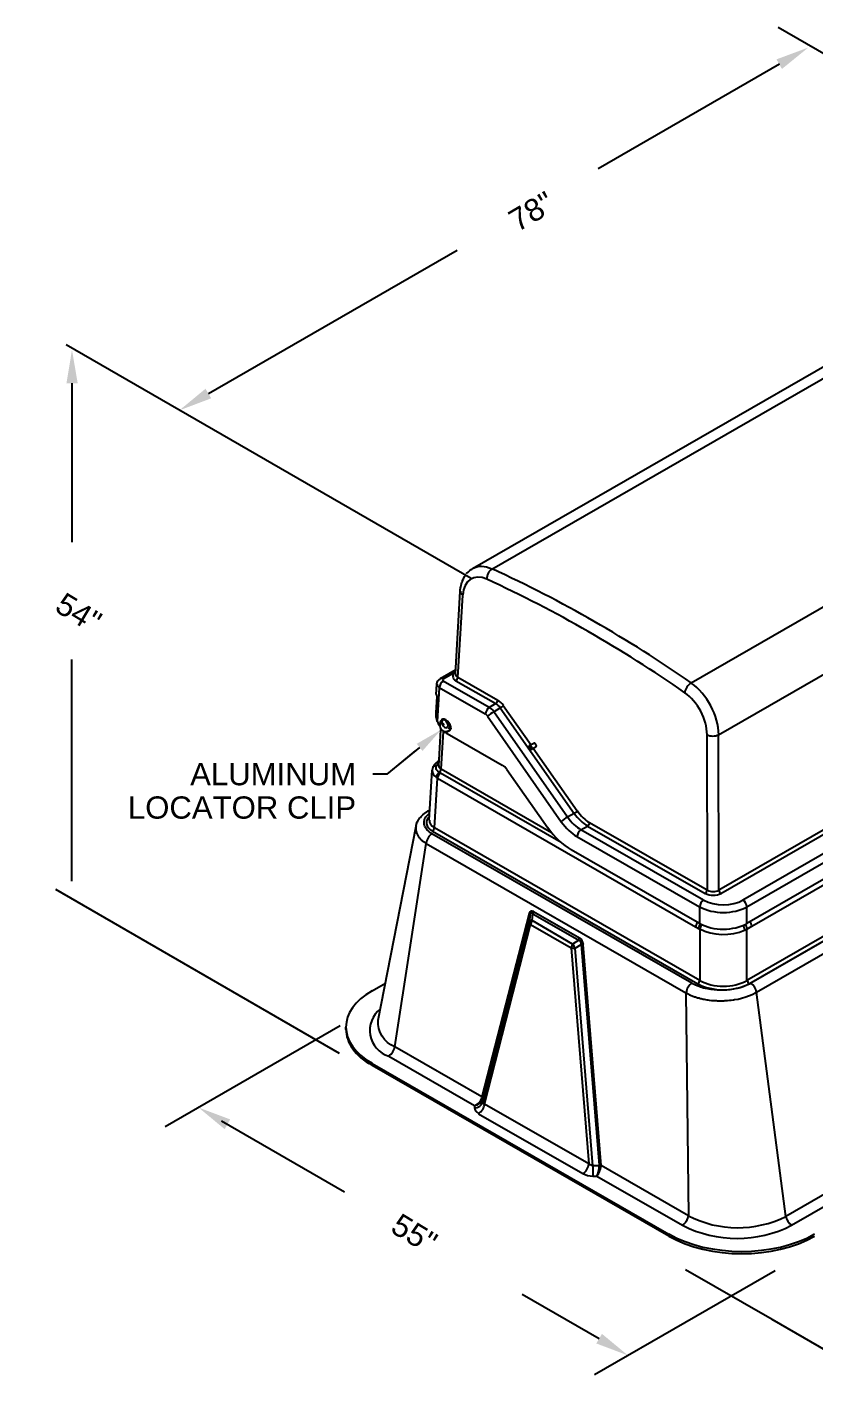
# Model space of a CAD drawing. Header units: feet. Extents: x -689 to 11593, y -511 to 1546.
# Drawn here: x 228 to 298.7, y -511.4 to -388.4 of the extents above; entities that cross this region are included whole.
import ezdxf
from ezdxf import colors
from ezdxf.entities.mleader import LeaderData, LeaderLine
from ezdxf.math import Vec2, Vec3

# ---------------------------------------------------------------- set-up
doc = ezdxf.new("R2010")
doc.units = ezdxf.units.FT
doc.header["$MEASUREMENT"] = 0
for name, color, linetype in [('DIMENSIONS', 1, 'Continuous'), ('EQUIPMENT', 6, 'Continuous'), ('PDF_DIMENSION', 7, 'Continuous'), ('TEXT', 1, 'Continuous')]:
    doc.layers.add(name, color=color, linetype=linetype)
doc.styles.add('NEI-A', font='arial.ttf')

msp = doc.modelspace()

# ---------------------------------------------------------------- linework, layer by layer
at = {"layer": 'DIMENSIONS'}
for points in [[(324.45208, -405.13833), (295.42066, -388.37114)], [(295.51219, -391.68431), (279.23922, -401.07467)], [(244.24044, -421.28317), (266.5723, -408.37828)], [(267.83533, -437.90393), (231.46369, -416.90832)], [(231.99453, -420.34962), (231.99453, -434.62737)], [(231.99453, -465.10486), (231.99453, -445.18924)], [(256.02873, -480.57242), (230.53015, -465.85536)], [(256.08365, -478.10127), (240.35983, -487.18045)], [(245.41195, -486.6313), (256.46805, -493.01968)], [(278.92804, -509.43908), (295.14609, -500.08533)], [(306.84286, -511.416), (294.87152, -504.49679), (287.09198, -500.01211)], [(279.33074, -506.21744), (272.42983, -502.22699)]]:
    msp.add_lwpolyline(points, dxfattribs=at)
for points in [[(295.25592, -391.24499), (295.75015, -392.10532), (298.11147, -390.18331)], [(231.5003, -420.34962), (232.50707, -420.34962), (231.99453, -417.34764)], [(243.98418, -420.84385), (244.49671, -421.70418), (241.64116, -422.78416)], [(246.19906, -486.50317), (245.70483, -487.3818), (243.36181, -485.44149)], [(279.58701, -505.77812), (279.07448, -506.63845), (281.93003, -507.71843)]]:
    msp.add_solid(points, dxfattribs=at)
at = {"layer": 'EQUIPMENT'}
for points in [[(267.41432, -437.48292), (267.45093, -437.428), (267.56076, -437.31817), (267.61567, -437.28156), (267.7255, -437.17173), (267.83533, -437.09852), (267.90855, -437.0436), (267.96346, -437.00699), (322.71312, -405.48613)], [(269.70242, -437.0436), (324.41547, -405.54104)], [(342.29926, -415.79173), (287.58621, -447.29429)], [(290.25871, -466.20315), (345.94191, -434.13314)], [(346.98529, -435.26804), (292.23563, -466.80721)], [(266.42586, -446.47057), (266.86518, -439.05713), (266.86518, -438.89239), (266.88348, -438.81917), (266.88348, -438.74595), (266.90179, -438.65442), (267.01161, -438.21511), (267.04822, -438.14189), (267.06653, -438.06867), (267.13975, -437.92223), (267.17636, -437.86732), (267.24958, -437.72088), (267.3228, -437.61105), (267.35941, -437.53783)], [(292.40037, -469.51632), (292.5102, -469.4614), (292.54681, -469.42479), (292.60172, -469.40649), (293.04104, -469.15022), (319.67452, -453.8108), (346.98529, -438.08697), (347.18664, -437.95884), (347.4063, -437.83071), (347.46121, -437.8124), (347.49782, -437.77579), (347.55273, -437.75749), (347.60765, -437.72088)], [(270.23326, -448.8502), (266.64552, -446.78175), (267.08483, -439.38662)], [(264.70521, -448.31936), (264.76012, -447.38581), (264.76012, -447.31259), (264.77843, -447.27598), (264.77843, -447.23937), (264.85165, -447.09294), (264.90656, -447.03802), (264.92487, -447.00141), (264.96148, -446.98311), (265.01639, -446.92819), (265.053, -446.90989), (265.07131, -446.89158), (266.44417, -446.10448)], [(265.32757, -446.90989), (266.44417, -446.26922)], [(269.09836, -450.07662), (264.97978, -447.7153), (264.79673, -450.73559), (264.74182, -450.57085), (264.74182, -450.51593), (264.72351, -450.46102), (264.72351, -450.4061), (264.70521, -450.31458), (264.6869, -450.20475), (264.6869, -449.93018), (264.77843, -448.53902)], [(266.46247, -447.09294), (270.05021, -449.14307), (269.46446, -449.49086), (265.32757, -447.11124)], [(269.29971, -450.27797), (275.92605, -459.75986)], [(273.19864, -452.85895), (270.72749, -449.32612)], [(264.92487, -454.72604), (265.12622, -451.48609)], [(265.10791, -450.99186), (265.0347, -450.95525)], [(265.76689, -451.30304), (265.96824, -451.39456)], [(275.06573, -460.74832), (265.14452, -455.03722), (265.34588, -451.63253)], [(265.69367, -451.83388), (270.63596, -454.67112)], [(273.4549, -452.71251), (273.0705, -452.91386)], [(288.99568, -451.94371), (289.03229, -465.91027), (278.47042, -459.85138)], [(273.03389, -453.042), (273.03389, -453.02369)], [(273.12542, -453.22504), (273.14372, -453.24335)], [(273.63795, -453.0603), (273.25355, -453.26165)], [(277.35383, -458.80801), (273.41829, -453.17013)], [(275.90775, -461.62695), (265.07131, -455.38501), (264.97978, -455.3301), (264.92487, -455.31179), (264.88826, -455.27518), (264.77843, -455.16535), (264.76012, -455.12874), (264.72351, -455.09213), (264.70521, -455.05552), (264.70521, -455.01891), (264.6869, -454.964), (264.6869, -454.85417), (264.70521, -454.81756), (264.70521, -454.78095), (264.72351, -454.74434)], [(271.03867, -455.05552), (274.71793, -460.2907)], [(317.62439, -456.73957), (317.25829, -459.81477), (292.60172, -474.0193), (292.60172, -469.40649)], [(262.89303, -460.16256), (262.89303, -460.10765), (263.00286, -459.77816), (263.03947, -459.74155), (263.05778, -459.68664), (263.09439, -459.63172), (263.11269, -459.59511), (263.1493, -459.5402), (263.16761, -459.50359), (263.20422, -459.44868), (263.27743, -459.37546), (263.35065, -459.28393), (263.49709, -459.13749), (263.68014, -458.99106), (263.75336, -458.93614), (263.86319, -458.86292), (263.95471, -458.80801), (264.11946, -458.71648)], [(317.51456, -460.12595), (292.94952, -474.27556), (292.80308, -474.34878), (292.74816, -474.38539), (292.67494, -474.4037), (292.45529, -474.51353), (292.38207, -474.53183), (292.29054, -474.56844), (292.21732, -474.58675), (292.1441, -474.62336), (292.05258, -474.64166), (291.97936, -474.67827), (291.88784, -474.69657), (291.72309, -474.73318), (291.64987, -474.75149), (291.3753, -474.8064), (291.21056, -474.84301), (290.66142, -474.89793), (289.92922, -474.89793), (289.38008, -474.84301), (289.21534, -474.8064), (288.94076, -474.75149), (288.86755, -474.73318), (288.77602, -474.71488), (288.7028, -474.69657), (288.61128, -474.67827), (288.53806, -474.64166), (288.44653, -474.62336), (288.37332, -474.58675), (288.3001, -474.56844), (288.22688, -474.53183), (288.13535, -474.51353), (287.9157, -474.4037), (287.86078, -474.38539), (287.71434, -474.31217), (287.65943, -474.27556), (264.32081, -460.83984), (264.24759, -460.78493), (264.17437, -460.74832), (264.10115, -460.6934), (264.04624, -460.63849), (263.99132, -460.58357), (263.9181, -460.52866), (263.88149, -460.47374), (263.82658, -460.41883), (263.71675, -460.25409), (263.68014, -460.18087), (263.64353, -460.07104), (263.62523, -459.99782), (263.60692, -459.94291), (263.60692, -459.75986), (263.62523, -459.68664), (263.64353, -459.63172), (263.66184, -459.5585), (263.68014, -459.50359), (263.71675, -459.44868), (263.73505, -459.39376), (263.77166, -459.32054), (263.82658, -459.26563), (263.86319, -459.21071), (264.02793, -459.04597), (264.10115, -458.99106)], [(288.7028, -466.80721), (277.68331, -460.49205), (278.28737, -460.14426), (288.84924, -466.20315)], [(292.78477, -474.31217), (317.44134, -460.12595)], [(264.35742, -460.60188), (288.19027, -474.31217)], [(277.33552, -461.09611), (288.35501, -467.41126), (288.35501, -468.91226), (276.82299, -462.28592)], [(273.0522, -468.01532), (268.80548, -484.48964), (260.97103, -479.96836), (263.78997, -461.70017)], [(277.55518, -470.2302), (273.4366, -467.85058)], [(279.33074, -490.67666), (278.7633, -490.67666), (277.18908, -471.12714), (277.71992, -470.77935), (279.33074, -490.62175)], [(287.12859, -475.13589), (287.34825, -495.16134), (279.51379, -490.64006), (277.90297, -470.79765)], [(303.60291, -470.6146), (303.31003, -491.06107), (296.09794, -495.21626), (293.46205, -475.08098)], [(258.9392, -474.95284), (260.14731, -474.25726)], [(256.59618, -478.41245), (256.59618, -478.2111)], [(268.51261, -485.99064), (277.86636, -491.37225)]]:
    msp.add_lwpolyline(points, dxfattribs=at)
for points in [[(344.93515, -420.34962), (345.77717, -433.84026), (290.09397, -465.91027), (290.05736, -451.94371)], [(347.44291, -437.31817), (319.67452, -453.29826), (292.60172, -468.89395), (292.58342, -467.39296), (347.35138, -435.87209)], [(270.45292, -449.52747), (277.07925, -459.00936), (276.4935, -459.33885), (269.86716, -449.87527)], [(277.50026, -470.39495), (276.95112, -470.74274), (273.30847, -468.63769), (273.38168, -468.03363)], [(276.82299, -471.09053), (278.3972, -490.51192), (269.04345, -485.13031), (273.18033, -469.00378)], [(258.9392, -481.46935), (285.59099, -496.80877), (285.59099, -497.01013), (258.9392, -481.6707)]]:
    msp.add_lwpolyline(points, close=True, dxfattribs=at)
for points in [[(260.97103, -479.96836, -0.327583592), (259.48834, -477.58873), (262.89303, -460.16256), (262.87473, -460.21748), (262.87473, -460.52866), (262.89303, -460.56527), (262.89303, -460.62018), (262.96625, -460.83984), (262.98456, -460.87645), (263.02117, -460.93136), (263.03947, -460.98628), (263.07608, -461.04119), (263.11269, -461.0778), (263.18591, -461.18763), (263.22252, -461.22424), (263.25913, -461.27916), (263.35065, -461.37068), (263.40557, -461.40729), (263.44218, -461.4622), (263.60692, -461.57203), (263.68014, -461.62695), (263.78997, -461.70017), (287.12859, -475.13589), (287.20181, -475.1725), (287.29333, -475.22741), (287.36655, -475.26402), (287.45808, -475.30063), (287.53129, -475.33724), (287.89739, -475.48368), (287.98891, -475.50199), (288.17196, -475.5752), (288.28179, -475.59351), (288.37332, -475.63012), (288.48314, -475.64842), (288.57467, -475.66673), (288.6845, -475.68503), (288.77602, -475.70334), (288.88585, -475.73995), (288.99568, -475.75825), (289.10551, -475.75825), (289.19703, -475.77656), (289.41669, -475.81317), (289.52652, -475.81317), (289.63635, -475.83147), (289.856, -475.83147), (289.96583, -475.84978), (290.51498, -475.84978), (290.62481, -475.83147), (290.84446, -475.83147), (291.06412, -475.79486), (291.17395, -475.79486), (291.39361, -475.75825), (291.48513, -475.73995), (291.81462, -475.68503), (291.90614, -475.66673), (292.01597, -475.63012), (292.10749, -475.61181), (292.21732, -475.59351), (292.40037, -475.52029), (292.5102, -475.50199), (293.05934, -475.28233), (293.13256, -475.24572), (293.22409, -475.20911), (293.31561, -475.15419), (293.46205, -475.08098), (348.28493, -443.5052)], [(264.06454, -459.61342), (264.33911, -455.12874, 0.273790249), (264.6869, -455.75111), (264.74182, -455.78772), (264.81504, -455.84263), (287.98891, -469.18683), (288.37332, -469.40649), (288.37332, -474.0193), (264.54047, -460.2907), (264.81504, -455.84263)], [(268.8787, -484.59947), (273.12542, -468.12515), (273.0522, -468.74751), (268.8787, -484.98387), (268.8787, -484.65439, -0.006999535), (268.89219, -484.60057)], [(259.68969, -476.58197, 0.605933503), (260.44019, -480.82868), (268.12821, -485.25844), (268.12821, -485.4781)], [(278.7633, -491.5919), (279.12939, -491.5919), (286.81741, -496.02167, 0.239253127), (296.61048, -496.02167), (303.69443, -491.9397), (304.06053, -491.958)]]:
    msp.add_lwpolyline(points, format="xyb", dxfattribs=at)
for centre, radius, start, end in [((220.92732, -542.87531), 115.49983, 55.0910139, 65.274078), ((221.11832, -542.57255), 116.19579, 55.0946754, 65.2763215), ((267.0726, -449.85757), 2.43855, 200.7127997, 211.1970463), ((265.53808, -451.12915), 0.52169, 158.8129057, 329.3208781), ((265.57469, -451.14746), 0.52168, 242.0164727, 330.3538613), ((266.45726, -450.4602), 1.57293, 229.2718938, 240.3080137), ((265.28979, -455.21252), 0.95436, 111.2964641, 174.9637406), ((278.77712, -469.92682), 1.98259, 204.0519985, 217.0932009), ((263.7902, -483.52775), 5.11896, 348.4996308, 349.2747031), ((278.84458, -490.00706), 0.65078, 228.2037118, 263.9225452), ((325.95567, -490.92041), 47.19251, 179.6838843, 180.7843914), ((279.0367, -490.63978), 0.30745, 354.9378263, 4.5124964), ((279.00567, -490.64016), 0.50714, 353.5610203, 1.8362489), ((291.77686, -486.62263), 9.61885, 242.586451, 296.6943645)]:
    msp.add_arc(centre, radius, start, end, dxfattribs=at)
for points in [[(269.7044, -437.05144), (269.05721, -436.75554), (268.44625, -436.74245), (267.97425, -437.01436)], [(269.23433, -437.96359), (268.08348, -437.44226), (267.16485, -438.04733), (267.08495, -439.37931)], [(269.71433, -437.04202), (269.43331, -437.2053), (269.22507, -437.60943), (269.24338, -437.95598)], [(266.88473, -439.04147), (266.87781, -439.16025), (266.95599, -439.27867), (267.10068, -439.36856)], [(266.44699, -446.29447), (266.08927, -446.52264), (266.10365, -446.87248), (266.47967, -447.08954)], [(266.42641, -446.45837), (266.41937, -446.57741), (266.4996, -446.69148), (266.64805, -446.77347)], [(264.7792, -447.38012), (264.77232, -447.49892), (264.85058, -447.61621), (264.99539, -447.70411)], [(265.34076, -447.11386), (265.15165, -447.22579), (264.99481, -447.49224), (264.98604, -447.71647)], [(265.33142, -446.91228), (265.23873, -446.8578), (265.15035, -446.84819), (265.08551, -446.88553)], [(265.34493, -446.9138), (265.24857, -446.96754), (265.24857, -447.05437), (265.34492, -447.10783)], [(266.46842, -447.08263), (266.56059, -447.0273), (266.63757, -446.89649), (266.64251, -446.78678)], [(287.58685, -447.29386), (287.30152, -447.45449), (287.04767, -447.83255), (287.01278, -448.14882)], [(290.07217, -451.93909), (290.0577, -450.25021), (288.99885, -448.26398), (287.59478, -447.2919)], [(264.72415, -448.31803), (264.72, -448.38997), (264.74457, -448.46196), (264.79578, -448.52791)], [(270.05616, -449.13277), (270.14833, -449.07744), (270.22531, -448.94663), (270.23025, -448.83691)], [(270.73067, -449.30611), (270.58536, -449.09773), (270.41043, -448.92973), (270.22963, -448.82493)], [(289.0194, -451.94489), (289.01877, -450.56693), (288.16513, -448.95006), (287.02209, -448.16178)], [(269.32204, -450.26162), (269.26355, -450.17805), (269.19293, -450.11081), (269.11976, -450.06905)], [(269.47764, -449.47518), (269.28853, -449.58711), (269.13169, -449.85356), (269.12292, -450.07779)], [(269.8768, -449.86292), (269.68043, -449.96856), (269.43281, -450.15097), (269.31802, -450.27454)], [(269.87563, -449.85859), (269.75805, -449.69389), (269.61679, -449.56139), (269.47101, -449.47904)], [(270.46382, -449.52735), (270.34897, -449.3612), (270.21022, -449.22738), (270.06639, -449.14405)], [(270.45699, -449.52144), (270.55435, -449.47096), (270.67563, -449.38101), (270.73067, -449.31847)], [(265.48706, -450.61625), (265.22688, -450.4927), (265.02923, -450.64111), (265.04323, -450.94953)], [(265.39624, -450.59001), (265.24995, -450.56216), (265.17012, -450.69861), (265.2178, -450.89498)], [(265.71543, -450.71612), (265.52626, -450.53408), (265.31546, -450.48491), (265.18794, -450.59307)], [(265.2178, -450.89498), (265.26549, -451.09135), (265.42269, -451.27346), (265.56914, -451.302)], [(265.32306, -450.9638), (265.30992, -450.97137), (265.31358, -451.00236), (265.33124, -451.03302)], [(265.37882, -451.00561), (265.36116, -450.97495), (265.3362, -450.95623), (265.32306, -450.9638)], [(265.33124, -451.03302), (265.34889, -451.06368), (265.37386, -451.0824), (265.387, -451.07483)], [(265.387, -451.07483), (265.40014, -451.06727), (265.39648, -451.03627), (265.37882, -451.00561)], [(265.74822, -450.99595), (265.70001, -450.79949), (265.54253, -450.61785), (265.39624, -450.59001)], [(265.99534, -451.40166), (265.97359, -451.08957), (265.74724, -450.73981), (265.48706, -450.61625)], [(265.57103, -451.30236), (265.71714, -451.32951), (265.79642, -451.19242), (265.74822, -450.99595)], [(266.0336, -451.40685), (266.03175, -451.17419), (265.9046, -450.89816), (265.71543, -450.71612)], [(273.66047, -452.81194), (273.61037, -452.71836), (273.52279, -452.66764), (273.46486, -452.69866)], [(289.01172, -451.93916), (289.30114, -452.09224), (289.77007, -452.09158), (290.05953, -451.9377)], [(273.0708, -452.93445), (273.02178, -452.9607), (273.01879, -453.05061), (273.06412, -453.13528)], [(273.12383, -452.90943), (273.06977, -452.90613), (273.03345, -452.94882), (273.03252, -453.01674)], [(273.06412, -453.13528), (273.10945, -453.21995), (273.18593, -453.26731), (273.23495, -453.24106)], [(273.24163, -453.04024), (273.1963, -452.95557), (273.11982, -452.90821), (273.0708, -452.93445)], [(273.27607, -453.0316), (273.23845, -452.96133), (273.17789, -452.91273), (273.12383, -452.90943)], [(273.1534, -453.24253), (273.21044, -453.27942), (273.26611, -453.27285), (273.29334, -453.22604)], [(273.23495, -453.24106), (273.28397, -453.21482), (273.28696, -453.12491), (273.24163, -453.04024)], [(273.29334, -453.22604), (273.32056, -453.17922), (273.31369, -453.10187), (273.27607, -453.0316)], [(273.6463, -453.03754), (273.70423, -453.00653), (273.71058, -452.90552), (273.66047, -452.81194)], [(264.73304, -454.72018), (264.56779, -454.7013), (264.42268, -454.77685), (264.37819, -454.90494)], [(264.93616, -454.44518), (264.8344, -454.52796), (264.76399, -454.62216), (264.72951, -454.72165)], [(264.94688, -454.53003), (264.85894, -454.58586), (264.79082, -454.65112), (264.74639, -454.72211)], [(264.95105, -454.32042), (264.92976, -454.32143), (264.91028, -454.32695), (264.89319, -454.33679)], [(264.92543, -454.71223), (264.9181, -454.83145), (264.99835, -454.94587), (265.14704, -455.02819)], [(264.9745, -455.31512), (265.06397, -455.25715), (265.13682, -455.13034), (265.14173, -455.02404)], [(271.04636, -455.05262), (270.93103, -454.8885), (270.79234, -454.75639), (270.64886, -454.67395)], [(264.98346, -455.33629), (264.83369, -455.41532), (264.71122, -455.59947), (264.702, -455.75948)], [(265.07635, -455.38744), (264.93864, -455.47403), (264.82623, -455.66821), (264.81935, -455.83139)], [(264.12281, -458.78146), (264.06211, -458.77689), (264.00687, -458.7884), (263.95999, -458.8154)], [(277.10163, -459.00333), (277.19899, -458.95284), (277.32027, -458.8629), (277.37531, -458.80035)], [(277.37312, -458.78888), (277.6927, -459.24654), (278.07787, -459.61518), (278.47636, -459.84478)], [(264.09713, -459.26998), (263.65078, -459.69142), (263.76559, -460.23227), (264.37535, -460.58068)], [(264.08386, -459.59986), (264.06831, -459.86099), (264.23955, -460.11303), (264.55675, -460.29587)], [(275.93036, -459.75285), (276.33741, -460.33498), (276.82852, -460.8035), (277.33704, -461.09485)], [(276.50314, -459.3265), (276.30677, -459.43214), (276.05914, -459.61455), (275.94435, -459.73812)], [(276.50067, -459.32865), (276.84683, -459.82626), (277.2656, -460.22641), (277.70018, -460.47483)], [(277.08647, -458.9889), (277.43475, -459.48541), (277.85442, -459.88513), (278.28856, -460.13384)], [(278.29332, -460.13395), (278.38549, -460.07863), (278.46247, -459.94781), (278.46741, -459.8381)], [(264.32899, -460.8281), (264.05669, -460.98432), (263.82993, -461.35503), (263.80668, -461.68198)], [(264.36316, -460.59144), (264.45545, -460.53617), (264.53261, -460.40546), (264.53767, -460.29583)], [(274.72617, -460.28024), (275.33288, -461.14276), (276.06299, -461.83671), (276.81879, -462.26921)], [(277.6965, -460.49467), (277.50739, -460.6066), (277.35055, -460.87305), (277.34178, -461.09728)], [(288.85519, -466.19284), (288.94736, -466.13752), (289.02434, -466.0067), (289.02928, -465.89699)], [(288.86732, -466.20026), (289.25682, -466.42455), (289.88779, -466.42366), (290.27727, -466.19826)], [(289.04844, -465.90798), (289.3379, -466.08245), (289.80679, -466.0818), (290.0962, -465.90652)], [(290.09679, -465.89758), (290.10206, -466.00734), (290.1794, -466.13794), (290.27168, -466.19295)], [(288.71599, -466.79152), (288.52688, -466.90345), (288.37004, -467.1699), (288.36127, -467.39413)], [(288.37248, -467.40777), (289.5409, -468.0736), (291.43382, -468.07109), (292.60235, -467.40216)], [(288.72187, -466.79219), (289.69739, -467.35112), (291.27773, -467.34887), (292.25323, -466.78717)], [(292.59585, -467.39291), (292.58639, -467.16858), (292.42882, -466.90257), (292.23948, -466.79129)], [(273.04335, -468.73181), (273.04086, -468.818), (273.09052, -468.90905), (273.18139, -468.98495)], [(273.30802, -468.63186), (273.16708, -468.64241), (273.06894, -468.67935), (273.04352, -468.73143)], [(273.12072, -468.11878), (273.12183, -468.07689), (273.09735, -468.03257), (273.05268, -467.99557)], [(273.45366, -467.83577), (273.25928, -467.72224), (273.11374, -467.77862), (273.0614, -467.98774)], [(273.39224, -468.0247), (273.26533, -467.90783), (273.16499, -467.94644), (273.1218, -468.12876)], [(273.31478, -468.63167), (273.24261, -468.74355), (273.19683, -468.86981), (273.18752, -468.98266)], [(273.38851, -468.02028), (273.4239, -467.96533), (273.44651, -467.90343), (273.45138, -467.8482)], [(288.19387, -468.79122), (288.08971, -468.89287), (288.01699, -469.04616), (288.01153, -469.17559)], [(293.03673, -469.13898), (293.03112, -469.00582), (292.95439, -468.8479), (292.84617, -468.74677)], [(288.4517, -468.93615), (288.34676, -469.03772), (288.27328, -469.19189), (288.2678, -469.32203)], [(288.37248, -469.38182), (289.46303, -470.00475), (291.20254, -470.05213), (292.39169, -469.49132)], [(288.37263, -468.9036), (289.54113, -469.57646), (291.43405, -469.57378), (292.6025, -468.89761)], [(288.56729, -469.00387), (288.45951, -469.10507), (288.38322, -469.26249), (288.37763, -469.39524)], [(292.40814, -469.49828), (292.40311, -469.35432), (292.32406, -469.17985), (292.21681, -469.07599)], [(292.61756, -469.39422), (292.6109, -469.25701), (292.52783, -469.0942), (292.41371, -468.99467)], [(276.84402, -471.08977), (276.93838, -471.12299), (277.06619, -471.13661), (277.19934, -471.12763)], [(276.97574, -470.73672), (276.90357, -470.8486), (276.85779, -470.97486), (276.84848, -471.08771)], [(277.72585, -470.77815), (277.75128, -470.58904), (277.66837, -470.44846), (277.5024, -470.39925)], [(277.50709, -470.3816), (277.54248, -470.32665), (277.56509, -470.26475), (277.56996, -470.20952)], [(277.91355, -470.78975), (277.8932, -470.53944), (277.7665, -470.32579), (277.57208, -470.21392)], [(277.90311, -470.79684), (277.85683, -470.78105), (277.79411, -470.77467), (277.72875, -470.7791)], [(258.94177, -474.94667), (255.81432, -476.74451), (255.81432, -479.65938), (258.94177, -481.45722)], [(287.66761, -474.26383), (287.39531, -474.42005), (287.16855, -474.79075), (287.1453, -475.11771)], [(288.19138, -474.31254), (289.45993, -475.04424), (291.51511, -475.04424), (292.78366, -474.31254)], [(288.19601, -474.30173), (288.2883, -474.24647), (288.36546, -474.11576), (288.37052, -474.00612)], [(288.37248, -474.02053), (289.54098, -474.70226), (291.43406, -474.70226), (292.60256, -474.02053)], [(292.62283, -474.00612), (292.62788, -474.11576), (292.70504, -474.24647), (292.79733, -474.30173)], [(293.47599, -475.06138), (293.43204, -474.74617), (293.21437, -474.40996), (292.95963, -474.26383)], [(256.59618, -478.4033), (256.59618, -479.62426), (257.43992, -480.79522), (258.94177, -481.65857)], [(260.45031, -480.80381), (260.72261, -480.64759), (260.94937, -480.27689), (260.97263, -479.94993)], [(268.13428, -485.26171), (268.45987, -485.15414), (268.74116, -484.85384), (268.80618, -484.54443)], [(268.13705, -485.25994), (268.49621, -485.20286), (268.80547, -484.94662), (268.87575, -484.6479)], [(268.87383, -484.64871), (268.87267, -484.61695), (268.847, -484.58238), (268.80228, -484.55233)], [(268.89231, -484.5931), (268.89342, -484.55121), (268.86895, -484.50689), (268.82427, -484.46989)], [(268.13739, -485.4598), (268.49101, -485.46), (268.7954, -485.25358), (268.86444, -484.96675)], [(268.14657, -485.45768), (268.14621, -485.64945), (268.27989, -485.83455), (268.5182, -485.97227)], [(268.52273, -485.96576), (268.79503, -485.80955), (269.02179, -485.43884), (269.04504, -485.11188)], [(268.87312, -484.975), (268.87591, -485.0415), (268.93607, -485.09368), (269.04035, -485.12006)], [(277.87648, -491.36568), (278.14878, -491.20946), (278.37554, -490.83876), (278.3988, -490.5118)], [(279.13473, -491.57082), (279.31518, -491.38453), (279.47179, -491.01851), (279.50882, -490.69655)], [(279.14288, -491.57403), (279.24411, -491.36849), (279.32979, -490.98481), (279.34753, -490.6576)], [(279.51393, -490.63925), (279.46765, -490.62345), (279.40493, -490.61707), (279.33957, -490.6215)], [(279.51133, -490.69912), (279.46533, -490.67746), (279.40377, -490.66271), (279.33971, -490.65802)], [(277.88157, -491.37556), (278.12037, -491.51442), (278.44131, -491.59229), (278.77381, -491.59203)], [(286.82753, -495.99679), (287.09983, -495.84058), (287.32659, -495.46987), (287.34984, -495.14291)], [(296.1023, -495.19924), (296.14626, -495.51445), (296.36393, -495.85066), (296.61866, -495.99679)], [(285.59204, -496.80185), (289.20559, -498.88563), (295.06431, -498.88563), (298.67786, -496.80185)], [(285.59204, -497.0032), (289.20559, -499.08698), (295.06431, -499.08698), (298.67786, -497.0032)]]:
    msp.add_open_spline(points, degree=3, dxfattribs=at)
at = {"layer": 'PDF_DIMENSION', "lineweight": 25}
msp.add_lwpolyline([(262.81981, -453.38979), (260.25714, -455.49484), (259.45173, -455.49484)], dxfattribs=at)

# ---------------------------------------------------------------- texts
at = {"layer": 'TEXT', "char_height": 2, "attachment_point": 1, "line_spacing_factor": 0.9, "style": 'NEI-A'}
for s, insert, width, rotation in [('78"', (270.98151, -405.08267), 6.5794939, 30.5665494), ('54"', (231.36917, -439.05488), 4.1131351, 328.7482662), ('55"', (261.50976, -494.84458), 6.5794939, 328.7482662)]:
    msp.add_mtext(s, dxfattribs=dict(at, insert=insert, width=width, rotation=rotation))

# ---------------------------------------------------------------- leaders
at = {"layer": 'TEXT'}
ml = msp.add_multileader_mtext('Standard', dxfattribs=at)
ml.set_content('ALUMINUM\\PLOCATOR CLIP', color=256, style='NEI-A')
ml.set_leader_properties()
ml.build(insert=Vec2(0, 0))
ml.multileader.update_dxf_attribs({"dogleg_length": 0.0625, "arrow_head_size": 2.5, "scale": 20})
ctx = ml.context
ctx.base_point, ctx.scale, ctx.char_height, ctx.arrow_head_size, ctx.landing_gap_size, ctx.plane_origin = Vec3(235.83934, -455.49484), 20, 2, 2.5, 1.5, Vec3(161.61041, -508.10469)
ctx.text_align_type = 2
notes = []
notes.append((ctx, [(1, (1, 1, 0), (260.25714, -455.49484), (-1, 0), 1.25, [(0, [(265.14452, -451.48609)], 0, [])])]))
ctx.mtext.insert, ctx.mtext.width, ctx.mtext.alignment, ctx.mtext.line_spacing_factor, ctx.mtext.flow_direction = Vec3(257.50714, -454.47779), 24.0519796, 3, 0.9, 5
for ctx, leaders in notes:
    for number, flags, end, landing, length, lines in leaders:
        leader = LeaderData()
        leader.index, (leader.has_last_leader_line, leader.has_dogleg_vector, leader.attachment_direction) = number, flags
        leader.last_leader_point, leader.dogleg_vector, leader.dogleg_length = Vec3(end), Vec3(landing), length
        for number, points, colour, breaks in lines:
            line = LeaderLine()
            line.index, line.vertices, line.color, line.breaks = number, Vec3.list(points), colors.encode_raw_color(colour), breaks
            leader.lines.append(line)
        ctx.leaders.append(leader)

doc.saveas('drawing.dxf')
